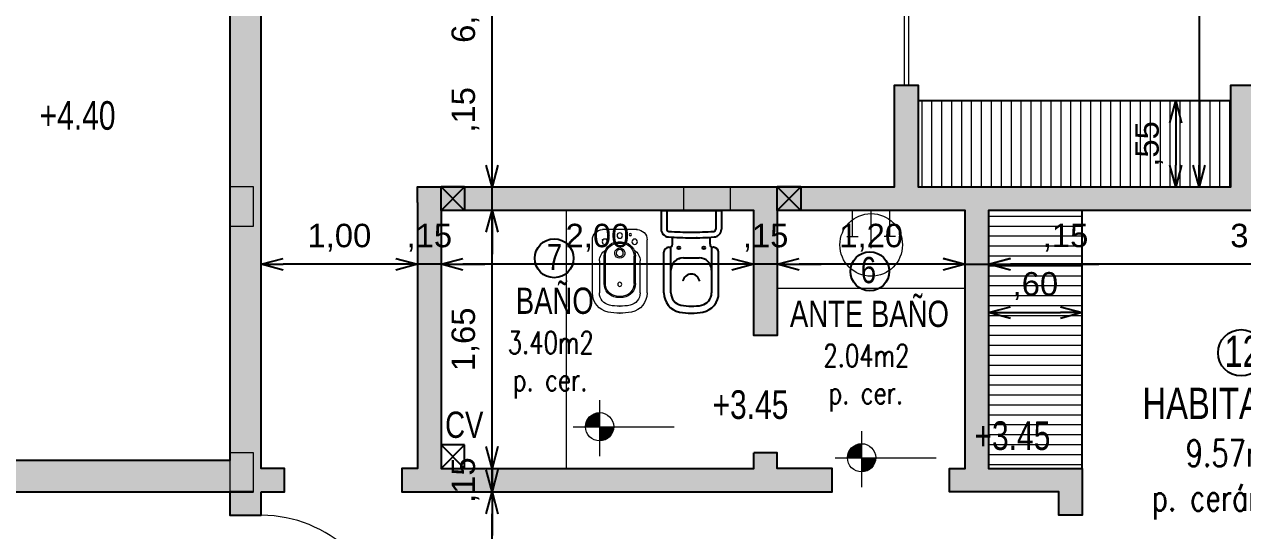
# Model space of a CAD drawing. Header units: millimetres. Extents: x 299 to 493, y -175 to -78.
# Drawn here: x 310.51 to 318.3, y -115.75 to -112.51 of the extents above; entities that cross this region are included whole.
import ezdxf

# ---------------------------------------------------------------- set-up
doc = ezdxf.new("R2010")
doc.units = ezdxf.units.MM
for name, color, linetype, lineweight in [('0-CARPCORTE', 3, 'Continuous', 20), ('0-CARPVISTA', 20, 'Continuous', 15), ('0-COTAS', 11, 'Continuous', 15), ('0-EQUIPAMIENTO', 2, 'Continuous', 20), ('PILAR_HORMIGON', 2, 'Continuous', 20)]:
    doc.layers.add(name, color=color, linetype=linetype, lineweight=lineweight)
for name, color, linetype in [('0-ESTRUCTURA', 94, 'Continuous'), ('0-HATCH ROJO', 10, 'Continuous'), ('0-MUROS', 251, 'Continuous'), ('0-TEXTO', 4, 'Continuous'), ('0-VISTA', 2, 'Continuous'), ('0-VISTA 2', 2, 'Continuous'), ('hatch verde', 94, 'Continuous')]:
    doc.layers.add(name, color=color, linetype=linetype)
doc.styles.add('Arial', font='arial.ttf', dxfattribs={"height": 0.15})
doc.styles.add('DESLOC', font='arial.ttf', dxfattribs={"width": 0.75})
doc.dimstyles.new('CotaNº1', dxfattribs={"dimtxt": 0.15, "dimasz": 0.14, "dimexe": 0, "dimexo": 0.5, "dimgap": 0.08, "dimtad": 1, "dimzin": 4, "dimtxsty": 'Arial', "dimblk": 'OPEN30', "dimcen": 0.3, "dimse1": 1, "dimse2": 1, "dimaunit": 1, "dimazin": 0, "dimtfac": 1, "dimtmove": 0, "dimatfit": 2, "dimfxl": 1, "dimarcsym": 0})

# ---------------------------------------------------------------- blocks, each defined once
blk = doc.blocks.new('BA-BIDETS VS')
at = {"layer": '0-EQUIPAMIENTO', "color": 0, "linetype": 'Continuous'}
for p, q in [((-0.11, 0), (0.11, 0)), ((-0.175, -0.2288), (-0.175, -0.065)), ((0.175, -0.405), (0.175, -0.065)), ((-0.175, -0.405), (-0.175, -0.2288)), ((-0.13, -0.405), (-0.13, -0.2)), ((-0.1, -0.3443), (-0.1, -0.1687)), ((-0.092, -0.3443), (-0.092, -0.1687)), ((0.092, -0.3443), (0.092, -0.1687)), ((0.1, -0.3443), (0.1, -0.1687)), ((0.13, -0.2), (0.13, -0.405)), ((0, -0.427), (0, -0.427))]:
    blk.add_line(p, q, dxfattribs=at)
for centre, radius in [((-0.095, -0.0775), 0.0175), ((-0.068, -0.0315), 0.0075), ((0, -0.038), 0.0175), ((0.095, -0.0775), 0.0175), ((0, -0.15), 0.0225), ((0, -0.35), 0.013)]:
    blk.add_circle(centre, radius, dxfattribs=at)
for centre, radius, start, end in [((-0.11, -0.065), 0.065, 90, 180), ((0.11, -0.065), 0.065, 0, 90), ((-0.05, -0.2), 0.08, 121.84453, 180), ((-0.01, -0.1687), 0.09, 97.66226, 180), ((-0.01, -0.1687), 0.082, 97.66226, 180), ((0, -0.15), 0.0325, 112.61986, 67.38014), ((0, -0.243), 0.165, 90, 97.66226), ((0, -0.243), 0.157, 90, 97.66226), ((0, -0.15), 0.0325, 67.38014, 112.61986), ((0, -0.243), 0.165, 82.33774, 90), ((0, -0.243), 0.157, 82.33774, 90), ((0.01, -0.1687), 0.082, 0, 82.33774), ((0.01, -0.1687), 0.09, 0, 82.33774), ((0.05, -0.2), 0.08, 0, 58.15547), ((-0.01, -0.3443), 0.09, 180, 262.33774), ((-0.01, -0.3443), 0.082, 180, 262.33774), ((0.01, -0.3443), 0.082, 277.66226, 0), ((0.01, -0.3443), 0.09, 277.66226, 0), ((-0.05, -0.405), 0.125, 180, 258.55585), ((-0.05, -0.405), 0.08, 180, 258.55585), ((0, -0.27), 0.165, 262.33774, 270), ((0, -0.27), 0.157, 262.33774, 270), ((0, -0.27), 0.157, 270, 277.66226), ((0, -0.27), 0.165, 270, 277.66226), ((0.05, -0.405), 0.08, 281.44415, 0), ((0.05, -0.405), 0.125, 281.44415, 0), ((0, -0.158), 0.377, 258.55585, 281.44415), ((0, -0.158), 0.332, 258.55585, 281.44415)]:
    blk.add_arc(centre, radius, start, end, dxfattribs=at)
for p in [(-0.11, 0), (0.11, -0.065), (0, -0.49), (0, -0.535)]:
    blk.add_point(p, dxfattribs=at)
blk = doc.blocks.new('inodoro')
at = {"layer": '0-VISTA 2', "color": 0}
for p, q in [((3124.2561, 1870.5262), (3124.4461, 1870.5262)), ((3124.4461, 1870.5262), (3124.5161, 1870.5262)), ((3124.5481, 1870.4942), (3124.5481, 1870.4912)), ((3124.7841, 1870.5437), (3124.6639, 1870.5437)), ((3124.7841, 1870.5077), (3124.6639, 1870.5077)), ((3124.7841, 1870.5437), (3124.7841, 1870.1587)), ((3124.2561, 1870.4812), (3124.5481, 1870.4812)), ((3124.5681, 1870.4712), (3124.6123, 1870.4712)), ((3124.4811, 1870.4012), (3124.4811, 1870.3012)), ((3124.5481, 1870.2212), (3124.2561, 1870.2212)), ((3124.2561, 1870.1762), (3124.4461, 1870.1762)), ((3124.4461, 1870.1762), (3124.5161, 1870.1762)), ((3124.5481, 1870.2082), (3124.5481, 1870.2112)), ((3124.5681, 1870.2312), (3124.6123, 1870.2312)), ((3124.7841, 1870.1947), (3124.6639, 1870.1947)), ((3124.7841, 1870.1587), (3124.6639, 1870.1587))]:
    blk.add_line(p, q, dxfattribs=at)
for centre in [(3124.5441, 1870.4312), (3124.5441, 1870.2712)]:
    blk.add_circle(centre, 0.0085, dxfattribs=at)
for centre, radius, start, end in [((3124.2561, 1870.4012), 0.125, 90, 168.55585), ((3124.5161, 1870.4942), 0.032, 0, 90), ((3124.5681, 1870.4912), 0.02, 180, 270), ((3126.4797, 1870.3611), 1.8706, 175.82354, 180.30337), ((3124.6639, 1870.4937), 0.05, 90, 175.82354), ((3126.4797, 1870.3611), 1.8346, 175.82354, 180.30337), ((3124.6639, 1870.4937), 0.014, 90, 175.82354), ((3124.5031, 1870.3512), 0.377, 168.55585, 191.44415), ((3124.5031, 1870.3512), 0.332, 168.55585, 191.44415), ((3124.2561, 1870.4012), 0.08, 90, 168.55585), ((3124.4011, 1870.4012), 0.08, 0, 90), ((3124.3211, 1870.3308), 0.075, 82.39422, 82.744), ((3124.3194, 1870.3485), 0.0578, 2.61926, 78.39406), ((3124.3194, 1870.3538), 0.0578, 281.60594, 357.38074), ((3126.4797, 1870.3413), 1.8706, 179.69663, 184.17646), ((3126.4797, 1870.3413), 1.8346, 179.69663, 184.17646), ((3124.2561, 1870.3012), 0.125, 191.44415, 270), ((3124.2561, 1870.3012), 0.08, 191.44415, 270), ((3124.3211, 1870.3716), 0.075, 277.256, 277.60578), ((3124.4011, 1870.3012), 0.08, 270, 0), ((3124.5161, 1870.2082), 0.032, 270, 0), ((3124.5681, 1870.2112), 0.02, 90, 180), ((3124.6639, 1870.2087), 0.05, 184.17646, 270), ((3124.6639, 1870.2087), 0.014, 184.17646, 270)]:
    blk.add_arc(centre, radius, start, end, dxfattribs=at)
for p in [(3124.6268, 1870.5272), (3124.1918, 1870.4488), (3124.4769, 1870.4267), (3124.6092, 1870.316), (3124.1886, 1870.196)]:
    blk.add_point(p, dxfattribs=at)
blk = doc.blocks.new('bacha baño')
at = {"layer": '0-EQUIPAMIENTO'}
for p, q in [((0, 0.0202), (0, -0.2207)), ((-0.1561, -0.0531), (-0.0825, -0.0531)), ((-0.1193, -0.0531), (-0.1193, -0.2165)), ((0.1561, -0.0531), (0.0825, -0.0531)), ((0.1193, -0.0531), (0.1193, -0.2165))]:
    blk.add_line(p, q, dxfattribs=at)
blk.add_circle((0, 0), 0.2, dxfattribs=at)
blk = doc.blocks.new('cota de nivel')
at = {"layer": '0-COTAS'}
for p, q in [((0, 0.1705), (0, -0.1878)), ((-0.1693, 0), (0.4766, 0))]:
    blk.add_line(p, q, dxfattribs=at)
at = {"layer": '0-COTAS', "const_width": 0.0902}
for points in [[(-0.0451, 0, -0.414214), (0, 0.0451, -0.414214)], [(0, -0.0451, 0.414214), (0.0451, 0, 0.414214)]]:
    blk.add_lwpolyline(points, format="xyb", dxfattribs=at)
at = {"layer": '0-COTAS'}
blk.add_circle((0, 0), 0.0902, dxfattribs=at)
blk = doc.blocks.new('_Open30')
at = {"color": 0, "linetype": 'ByBlock', "lineweight": -2}
for p, q in [((-1, 0.268), (0, 0)), ((0, 0), (-1, -0.268)), ((0, 0), (-1, 0))]:
    blk.add_line(p, q, dxfattribs=at)
blk = doc.blocks.new('*D162')
at = {"layer": '0-COTAS', "color": 0, "lineweight": -2, "transparency": 16777216}
blk.add_line((313.4995, -116.458), (313.4995, -115.638), dxfattribs=at)
at = {"layer": 'Defpoints', "color": 0, "transparency": 16777216}
for p in [(312.9931, -115.498), (313.4995, -115.498), (312.9931, -116.598)]:
    blk.add_point(p, dxfattribs=at)
at = {"layer": '0-COTAS', "color": 0, "lineweight": -2, "transparency": 16777216, "xscale": 0.14, "yscale": 0.14, "zscale": 0.14}
for p, rotation in [((313.4995, -115.498), 90), ((313.4995, -116.598), 270)]:
    blk.add_blockref('_Open30', p, dxfattribs=dict(at, rotation=rotation))
at = {"layer": '0-COTAS', "color": 0, "transparency": 16777216, "insert": (313.3294, -116.048), "char_height": 0.15, "attachment_point": 5, "rotation": 90, "style": 'Arial'}
blk.add_mtext('1,10', dxfattribs=at)
blk = doc.blocks.new('*D290')
at = {"layer": '0-COTAS', "color": 0, "lineweight": -2, "transparency": 16777216}
blk.add_line((320.0334, -114.0427), (316.8134, -114.0427), dxfattribs=at)
at = {"layer": 'Defpoints', "color": 0, "transparency": 16777216}
for p in [(316.6734, -113.698), (320.1734, -113.698), (316.6734, -114.0427)]:
    blk.add_point(p, dxfattribs=at)
at = {"layer": '0-COTAS', "color": 0, "lineweight": -2, "transparency": 16777216, "xscale": 0.14, "yscale": 0.14, "zscale": 0.14, "rotation": 180}
blk.add_blockref('_Open30', (316.6734, -114.0427), dxfattribs=at)
at = {"layer": '0-COTAS', "color": 0, "lineweight": -2, "transparency": 16777216, "xscale": 0.14, "yscale": 0.14, "zscale": 0.14}
blk.add_blockref('_Open30', (320.1734, -114.0427), dxfattribs=at)
at = {"layer": '0-COTAS', "color": 0, "transparency": 16777216, "insert": (318.4234, -113.8726), "char_height": 0.15, "attachment_point": 5, "style": 'Arial'}
blk.add_mtext('3,50', dxfattribs=at)
blk = doc.blocks.new('*D291')
at = {"layer": '0-COTAS', "color": 0, "lineweight": -2, "transparency": 16777216}
for p, q in [((316.3834, -114.0421), (316.2434, -114.0421)), ((316.5234, -114.0421), (316.6734, -114.0421)), ((316.8134, -114.0421), (317.3789, -114.0421))]:
    blk.add_line(p, q, dxfattribs=at)
at = {"layer": 'Defpoints', "color": 0, "transparency": 16777216}
for p in [(316.5234, -113.9901), (316.6734, -113.9901), (316.6734, -114.0421)]:
    blk.add_point(p, dxfattribs=at)
at = {"layer": '0-COTAS', "color": 0, "lineweight": -2, "transparency": 16777216, "xscale": 0.14, "yscale": 0.14, "zscale": 0.14}
blk.add_blockref('_Open30', (316.5234, -114.0421), dxfattribs=at)
at = {"layer": '0-COTAS', "color": 0, "lineweight": -2, "transparency": 16777216, "xscale": 0.14, "yscale": 0.14, "zscale": 0.14, "rotation": 180}
blk.add_blockref('_Open30', (316.6734, -114.0421), dxfattribs=at)
at = {"layer": '0-COTAS', "color": 0, "transparency": 16777216, "insert": (317.1662, -113.872), "char_height": 0.15, "attachment_point": 5, "style": 'Arial'}
blk.add_mtext(',15', dxfattribs=at)
blk = doc.blocks.new('*D292')
at = {"layer": '0-COTAS', "color": 0, "lineweight": -2, "transparency": 16777216}
blk.add_line((316.3834, -114.0427), (315.4634, -114.0427), dxfattribs=at)
at = {"layer": 'Defpoints', "color": 0, "transparency": 16777216}
for p in [(315.3234, -113.698), (316.5234, -113.698), (315.3234, -114.0427)]:
    blk.add_point(p, dxfattribs=at)
at = {"layer": '0-COTAS', "color": 0, "lineweight": -2, "transparency": 16777216, "xscale": 0.14, "yscale": 0.14, "zscale": 0.14, "rotation": 180}
blk.add_blockref('_Open30', (315.3234, -114.0427), dxfattribs=at)
at = {"layer": '0-COTAS', "color": 0, "lineweight": -2, "transparency": 16777216, "xscale": 0.14, "yscale": 0.14, "zscale": 0.14}
blk.add_blockref('_Open30', (316.5234, -114.0427), dxfattribs=at)
at = {"layer": '0-COTAS', "color": 0, "transparency": 16777216, "insert": (315.9234, -113.8726), "char_height": 0.15, "attachment_point": 5, "style": 'Arial'}
blk.add_mtext('1,20', dxfattribs=at)
blk = doc.blocks.new('*D293')
at = {"layer": '0-COTAS', "color": 0, "lineweight": -2, "transparency": 16777216}
for p, q in [((315.0334, -114.0427), (314.8934, -114.0427)), ((315.3234, -114.0427), (315.1734, -114.0427)), ((315.4634, -114.0427), (315.6034, -114.0427))]:
    blk.add_line(p, q, dxfattribs=at)
at = {"layer": 'Defpoints', "color": 0, "transparency": 16777216}
for p in [(315.1734, -113.698), (315.3234, -113.698), (315.1734, -114.0427)]:
    blk.add_point(p, dxfattribs=at)
at = {"layer": '0-COTAS', "color": 0, "lineweight": -2, "transparency": 16777216, "xscale": 0.14, "yscale": 0.14, "zscale": 0.14}
blk.add_blockref('_Open30', (315.1734, -114.0427), dxfattribs=at)
at = {"layer": '0-COTAS', "color": 0, "lineweight": -2, "transparency": 16777216, "xscale": 0.14, "yscale": 0.14, "zscale": 0.14, "rotation": 180}
blk.add_blockref('_Open30', (315.3234, -114.0427), dxfattribs=at)
at = {"layer": '0-COTAS', "color": 0, "transparency": 16777216, "insert": (315.2484, -113.8726), "char_height": 0.15, "attachment_point": 5, "style": 'Arial'}
blk.add_mtext(',15', dxfattribs=at)
blk = doc.blocks.new('*D294')
at = {"layer": '0-COTAS', "color": 0, "lineweight": -2, "transparency": 16777216}
blk.add_line((315.0334, -114.0427), (313.3134, -114.0427), dxfattribs=at)
at = {"layer": 'Defpoints', "color": 0, "transparency": 16777216}
for p in [(313.1734, -113.698), (315.1734, -113.698), (313.1734, -114.0427)]:
    blk.add_point(p, dxfattribs=at)
at = {"layer": '0-COTAS', "color": 0, "lineweight": -2, "transparency": 16777216, "xscale": 0.14, "yscale": 0.14, "zscale": 0.14, "rotation": 180}
blk.add_blockref('_Open30', (313.1734, -114.0427), dxfattribs=at)
at = {"layer": '0-COTAS', "color": 0, "lineweight": -2, "transparency": 16777216, "xscale": 0.14, "yscale": 0.14, "zscale": 0.14}
blk.add_blockref('_Open30', (315.1734, -114.0427), dxfattribs=at)
at = {"layer": '0-COTAS', "color": 0, "transparency": 16777216, "insert": (314.1734, -113.8726), "char_height": 0.15, "attachment_point": 5, "style": 'Arial'}
blk.add_mtext('2,00', dxfattribs=at)
blk = doc.blocks.new('*D295')
at = {"layer": '0-COTAS', "color": 0, "lineweight": -2, "transparency": 16777216}
for p, q in [((312.8834, -114.0427), (312.7434, -114.0427)), ((313.1734, -114.0427), (313.0234, -114.0427)), ((313.3134, -114.0427), (313.4534, -114.0427))]:
    blk.add_line(p, q, dxfattribs=at)
at = {"layer": 'Defpoints', "color": 0, "transparency": 16777216}
for p in [(313.0234, -113.648), (313.1734, -113.698), (313.0234, -114.0427)]:
    blk.add_point(p, dxfattribs=at)
at = {"layer": '0-COTAS', "color": 0, "lineweight": -2, "transparency": 16777216, "xscale": 0.14, "yscale": 0.14, "zscale": 0.14}
blk.add_blockref('_Open30', (313.0234, -114.0427), dxfattribs=at)
at = {"layer": '0-COTAS', "color": 0, "lineweight": -2, "transparency": 16777216, "xscale": 0.14, "yscale": 0.14, "zscale": 0.14, "rotation": 180}
blk.add_blockref('_Open30', (313.1734, -114.0427), dxfattribs=at)
at = {"layer": '0-COTAS', "color": 0, "transparency": 16777216, "insert": (313.0984, -113.8726), "char_height": 0.15, "attachment_point": 5, "style": 'Arial'}
blk.add_mtext(',15', dxfattribs=at)
blk = doc.blocks.new('*D296')
at = {"layer": '0-COTAS', "color": 0, "lineweight": -2, "transparency": 16777216}
blk.add_line((312.8834, -114.0427), (312.1634, -114.0427), dxfattribs=at)
at = {"layer": 'Defpoints', "color": 0, "transparency": 16777216}
for p in [(312.0234, -113.648), (313.0234, -113.648), (312.0234, -114.0427)]:
    blk.add_point(p, dxfattribs=at)
at = {"layer": '0-COTAS', "color": 0, "lineweight": -2, "transparency": 16777216, "xscale": 0.14, "yscale": 0.14, "zscale": 0.14, "rotation": 180}
blk.add_blockref('_Open30', (312.0234, -114.0427), dxfattribs=at)
at = {"layer": '0-COTAS', "color": 0, "lineweight": -2, "transparency": 16777216, "xscale": 0.14, "yscale": 0.14, "zscale": 0.14}
blk.add_blockref('_Open30', (313.0234, -114.0427), dxfattribs=at)
at = {"layer": '0-COTAS', "color": 0, "transparency": 16777216, "insert": (312.5234, -113.8726), "char_height": 0.15, "attachment_point": 5, "style": 'Arial'}
blk.add_mtext('1,00', dxfattribs=at)
blk = doc.blocks.new('*D297')
at = {"layer": '0-COTAS', "color": 0, "lineweight": -2, "transparency": 16777216}
for p, q in [((313.4995, -115.208), (313.4995, -115.068)), ((313.4995, -115.348), (313.4995, -115.498)), ((313.4995, -115.638), (313.4995, -115.778))]:
    blk.add_line(p, q, dxfattribs=at)
at = {"layer": 'Defpoints', "color": 0, "transparency": 16777216}
for p in [(313.1734, -115.348), (313.1734, -115.498), (313.4995, -115.498)]:
    blk.add_point(p, dxfattribs=at)
at = {"layer": '0-COTAS', "color": 0, "lineweight": -2, "transparency": 16777216, "xscale": 0.14, "yscale": 0.14, "zscale": 0.14}
for p, rotation in [((313.4995, -115.348), 270), ((313.4995, -115.498), 90)]:
    blk.add_blockref('_Open30', p, dxfattribs=dict(at, rotation=rotation))
at = {"layer": '0-COTAS', "color": 0, "transparency": 16777216, "insert": (313.3294, -115.423), "char_height": 0.15, "attachment_point": 5, "rotation": 90, "style": 'Arial'}
blk.add_mtext(',15', dxfattribs=at)
blk = doc.blocks.new('*D298')
at = {"layer": '0-COTAS', "color": 0, "lineweight": -2, "transparency": 16777216}
blk.add_line((313.4995, -115.208), (313.4995, -113.838), dxfattribs=at)
at = {"layer": 'Defpoints', "color": 0, "transparency": 16777216}
for p in [(313.1734, -113.698), (313.4995, -113.698), (313.1734, -115.348)]:
    blk.add_point(p, dxfattribs=at)
at = {"layer": '0-COTAS', "color": 0, "lineweight": -2, "transparency": 16777216, "xscale": 0.14, "yscale": 0.14, "zscale": 0.14}
for p, rotation in [((313.4995, -113.698), 90), ((313.4995, -115.348), 270)]:
    blk.add_blockref('_Open30', p, dxfattribs=dict(at, rotation=rotation))
at = {"layer": '0-COTAS', "color": 0, "transparency": 16777216, "insert": (313.3294, -114.523), "char_height": 0.15, "attachment_point": 5, "rotation": 90, "style": 'Arial'}
blk.add_mtext('1,65', dxfattribs=at)
blk = doc.blocks.new('*D299')
at = {"layer": '0-COTAS', "color": 0, "lineweight": -2, "transparency": 16777216}
for p, q in [((313.4995, -113.408), (313.4995, -112.8425)), ((313.4995, -113.698), (313.4995, -113.548)), ((313.4995, -113.838), (313.4995, -113.978))]:
    blk.add_line(p, q, dxfattribs=at)
at = {"layer": 'Defpoints', "color": 0, "transparency": 16777216}
for p in [(313.1734, -113.548), (313.4995, -113.548), (313.1734, -113.698)]:
    blk.add_point(p, dxfattribs=at)
at = {"layer": '0-COTAS', "color": 0, "lineweight": -2, "transparency": 16777216, "xscale": 0.14, "yscale": 0.14, "zscale": 0.14}
for p, rotation in [((313.4995, -113.548), 270), ((313.4995, -113.698), 90)]:
    blk.add_blockref('_Open30', p, dxfattribs=dict(at, rotation=rotation))
at = {"layer": '0-COTAS', "color": 0, "transparency": 16777216, "insert": (313.3294, -113.0552), "char_height": 0.15, "attachment_point": 5, "rotation": 90, "style": 'Arial'}
blk.add_mtext(',15', dxfattribs=at)
blk = doc.blocks.new('*D300')
at = {"layer": '0-COTAS', "color": 0, "lineweight": -2, "transparency": 16777216}
blk.add_line((313.4995, -113.408), (313.4995, -109.688), dxfattribs=at)
at = {"layer": 'Defpoints', "color": 0, "transparency": 16777216}
for p in [(313.0234, -109.548), (313.4995, -109.548), (313.0234, -113.548)]:
    blk.add_point(p, dxfattribs=at)
at = {"layer": '0-COTAS', "color": 0, "lineweight": -2, "transparency": 16777216, "xscale": 0.14, "yscale": 0.14, "zscale": 0.14}
for p, rotation in [((313.4995, -109.548), 90), ((313.4995, -113.548), 270)]:
    blk.add_blockref('_Open30', p, dxfattribs=dict(at, rotation=rotation))
at = {"layer": '0-COTAS', "color": 0, "transparency": 16777216, "insert": (313.3294, -111.7791), "char_height": 0.15, "attachment_point": 5, "rotation": 90, "style": 'Arial'}
blk.add_mtext('4,00', dxfattribs=at)
blk = doc.blocks.new('*D301')
at = {"layer": '0-COTAS', "color": 0, "lineweight": -2, "transparency": 16777216}
blk.add_line((313.4995, -115.358), (313.4995, -109.488), dxfattribs=at)
at = {"layer": 'Defpoints', "color": 0, "transparency": 16777216}
for p in [(312.8234, -109.348), (313.4995, -109.348), (311.9734, -115.498)]:
    blk.add_point(p, dxfattribs=at)
at = {"layer": '0-COTAS', "color": 0, "lineweight": -2, "transparency": 16777216, "xscale": 0.14, "yscale": 0.14, "zscale": 0.14}
for p, rotation in [((313.4995, -109.348), 90), ((313.4995, -115.498), 270)]:
    blk.add_blockref('_Open30', p, dxfattribs=dict(at, rotation=rotation))
at = {"layer": '0-COTAS', "color": 0, "transparency": 16777216, "insert": (313.3294, -112.423), "char_height": 0.15, "attachment_point": 5, "rotation": 90, "style": 'Arial'}
blk.add_mtext('6,15', dxfattribs=at)
blk = doc.blocks.new('*D186')
at = {"layer": '0-COTAS', "color": 0, "lineweight": -2, "transparency": 16777216}
blk.add_line((306.2701, -109.688), (306.2701, -115.158), dxfattribs=at)
at = {"layer": 'Defpoints', "color": 0, "transparency": 16777216}
for p in [(318.4234, -109.548), (306.2701, -115.298), (307.6234, -115.298)]:
    blk.add_point(p, dxfattribs=at)
at = {"layer": '0-COTAS', "color": 0, "lineweight": -2, "transparency": 16777216, "xscale": 0.14, "yscale": 0.14, "zscale": 0.14}
for p, rotation in [((306.2701, -109.548), 90), ((306.2701, -115.298), 270)]:
    blk.add_blockref('_Open30', p, dxfattribs=dict(at, rotation=rotation))
at = {"layer": '0-COTAS', "color": 0, "transparency": 16777216, "insert": (306.1002, -112.423), "char_height": 0.15, "attachment_point": 5, "rotation": 90, "style": 'Arial'}
blk.add_mtext('5,75', dxfattribs=at)
blk = doc.blocks.new('*D317')
at = {"layer": '0-COTAS', "color": 0, "lineweight": -2, "transparency": 16777216}
blk.add_line((318.0202, -109.688), (318.0202, -113.408), dxfattribs=at)
at = {"layer": 'Defpoints', "color": 0, "transparency": 16777216}
for p in [(317.6734, -109.548), (317.6734, -113.548), (318.0202, -113.548)]:
    blk.add_point(p, dxfattribs=at)
at = {"layer": '0-COTAS', "color": 0, "lineweight": -2, "transparency": 16777216, "xscale": 0.14, "yscale": 0.14, "zscale": 0.14}
for p, rotation in [((318.0202, -109.548), 90), ((318.0202, -113.548), 270)]:
    blk.add_blockref('_Open30', p, dxfattribs=dict(at, rotation=rotation))
at = {"layer": '0-COTAS', "color": 0, "transparency": 16777216, "insert": (317.8501, -111.548), "char_height": 0.15, "attachment_point": 5, "rotation": 90, "style": 'Arial'}
blk.add_mtext('4,00', dxfattribs=at)
blk = doc.blocks.new('*D320')
at = {"layer": '0-COTAS', "color": 0, "lineweight": -2, "transparency": 16777216}
blk.add_line((317.8708, -113.138), (317.8708, -113.408), dxfattribs=at)
at = {"layer": 'Defpoints', "color": 0, "transparency": 16777216}
for p in [(316.2234, -112.998), (316.2234, -113.548), (317.8708, -113.548)]:
    blk.add_point(p, dxfattribs=at)
at = {"layer": '0-COTAS', "color": 0, "lineweight": -2, "transparency": 16777216, "xscale": 0.14, "yscale": 0.14, "zscale": 0.14}
for p, rotation in [((317.8708, -112.998), 90), ((317.8708, -113.548), 270)]:
    blk.add_blockref('_Open30', p, dxfattribs=dict(at, rotation=rotation))
at = {"layer": '0-COTAS', "color": 0, "transparency": 16777216, "insert": (317.7009, -113.273), "char_height": 0.15, "attachment_point": 5, "rotation": 90, "style": 'Arial'}
blk.add_mtext(',55', dxfattribs=at)
blk = doc.blocks.new('*D321')
at = {"layer": '0-COTAS', "color": 0, "lineweight": -2, "transparency": 16777216}
blk.add_line((316.8134, -114.3517), (317.1334, -114.3517), dxfattribs=at)
at = {"layer": 'Defpoints', "color": 0, "transparency": 16777216}
for p in [(317.2734, -114.3517), (316.6734, -115.348), (317.2734, -115.348)]:
    blk.add_point(p, dxfattribs=at)
at = {"layer": '0-COTAS', "color": 0, "lineweight": -2, "transparency": 16777216, "xscale": 0.14, "yscale": 0.14, "zscale": 0.14, "rotation": 180}
blk.add_blockref('_Open30', (316.6734, -114.3517), dxfattribs=at)
at = {"layer": '0-COTAS', "color": 0, "lineweight": -2, "transparency": 16777216, "xscale": 0.14, "yscale": 0.14, "zscale": 0.14}
blk.add_blockref('_Open30', (317.2734, -114.3517), dxfattribs=at)
at = {"layer": '0-COTAS', "color": 0, "transparency": 16777216, "insert": (316.9734, -114.1815), "char_height": 0.15, "attachment_point": 5, "style": 'Arial'}
blk.add_mtext(',60', dxfattribs=at)
blk = doc.blocks.new('*D419')
at = {"layer": '0-COTAS', "color": 0, "lineweight": -2, "transparency": 16777216}
blk.add_line((306.7577, -116.458), (306.7577, -115.438), dxfattribs=at)
at = {"layer": 'Defpoints', "color": 0, "transparency": 16777216}
for p in [(306.7577, -115.298), (311.1034, -115.298), (311.1034, -116.598)]:
    blk.add_point(p, dxfattribs=at)
at = {"layer": '0-COTAS', "color": 0, "lineweight": -2, "transparency": 16777216, "xscale": 0.14, "yscale": 0.14, "zscale": 0.14}
for p, rotation in [((306.7577, -115.298), 90), ((306.7577, -116.598), 270)]:
    blk.add_blockref('_Open30', p, dxfattribs=dict(at, rotation=rotation))
at = {"layer": '0-COTAS', "color": 0, "transparency": 16777216, "insert": (306.5875, -115.948), "char_height": 0.15, "attachment_point": 5, "rotation": 90, "style": 'Arial'}
blk.add_mtext('1,30', dxfattribs=at)

msp = doc.modelspace()

# ---------------------------------------------------------------- hatches: boundary and pattern name
at = {"layer": '0-EQUIPAMIENTO'}
h = msp.add_hatch(dxfattribs=at)
h.set_pattern_fill('ANSI31', color=2, scale=0.02, angle=45)
h.set_pattern_definition([(90, (-499.66313, 97.258583), (-0.0635, 0), [])])
h.paths.add_polyline_path([(319.6734, -117.348), (319.6734, -116.748), (317.2734, -116.748), (317.2734, -117.348)])
h.paths.add_polyline_path([(316.2234, -112.998), (316.2234, -113.548), (318.2234, -113.548), (318.2234, -112.998)])
h = msp.add_hatch(dxfattribs=at)
h.set_pattern_fill('ANSI31', color=2, scale=0.02, angle=315)
h.set_pattern_definition([(0, (-499.66313, 99.053794), (1e-17, 0.0635), [])])
h.paths.add_polyline_path([(317.2734, -113.698), (316.6734, -113.698), (316.6734, -115.348), (317.2734, -115.348)])
at = {"layer": '0-ESTRUCTURA', "ltscale": 0.025}
h = msp.add_hatch(color=256, dxfattribs=at)
h.dxf.hatch_style = 1
h.paths.add_polyline_path([(311.8234, -109.348), (311.8234, -109.548), (312.1234, -109.548), (312.1234, -109.348)])
h.paths.add_polyline_path([(318.6234, -109.348), (318.4234, -109.348), (318.4234, -109.738), (318.6234, -109.738)])
h.paths.add_polyline_path([(320.2734, -109.748), (320.4734, -109.748), (320.4734, -109.548), (320.2734, -109.548)])
h.paths.add_polyline_path([(320.2234, -113.548), (320.2234, -113.698), (320.4734, -113.698), (320.4734, -113.548)])
h.paths.add_polyline_path([(314.7234, -113.548), (314.7234, -113.698), (315.0234, -113.698), (315.0234, -113.548)])
h.paths.add_polyline_path([(311.8234, -113.798), (311.9734, -113.798), (311.9734, -113.548), (311.8234, -113.548)])
h.paths.add_polyline_path([(307.6234, -115.498), (307.8234, -115.498), (307.8234, -115.298), (307.6234, -115.298)])
h.paths.add_polyline_path([(311.9734, -115.248), (311.8234, -115.248), (311.8234, -115.498), (311.9734, -115.498)])
h.paths.add_polyline_path([(310.9034, -117.598), (310.9034, -117.798), (311.1034, -117.798), (311.1034, -117.598)])
h.paths.add_polyline_path([(316.1734, -117.598), (315.9734, -117.598), (315.9734, -117.798), (316.1734, -117.798)])
h.paths.add_polyline_path([(316.1734, -119.648), (315.9734, -119.648), (315.9734, -119.848), (316.1734, -119.848)])
h.paths.add_polyline_path([(319.6734, -119.848), (319.8734, -119.848), (319.8734, -119.648), (319.6734, -119.648)])
h.paths.add_polyline_path([(319.6734, -116.698), (320.4734, -116.698), (320.4734, -116.498), (319.6734, -116.498)])
at = {"layer": '0-HATCH ROJO'}
h = msp.add_hatch(color=256, dxfattribs=at)
h.dxf.hatch_style = 1
h.paths.add_polyline_path([(311.8234, -115.298), (307.6234, -115.298), (307.6234, -116.398), (307.6234, -116.498), (307.6234, -116.598), (307.7234, -116.598), (307.8234, -116.598), (307.8234, -115.498), (308.8234, -115.498), (309.0834, -115.498), (309.3434, -115.498), (309.6034, -115.498), (309.8634, -115.498), (310.1234, -115.498), (310.3834, -115.498), (310.6434, -115.498), (310.9034, -115.498), (311.1634, -115.498), (311.8234, -115.498), (311.8234, -115.648), (312.0234, -115.648), (312.0234, -115.498), (312.1734, -115.498), (312.1734, -115.348), (312.0234, -115.348), (312.0234, -109.548), (312.8234, -109.548), (312.8234, -109.448), (312.8234, -109.348), (311.8234, -109.348)])
h.paths.add_polyline_path([(318.2234, -112.148), (318.3734, -112.148), (318.3734, -111.948), (318.4734, -111.948), (318.4734, -111.848), (318.3734, -111.848), (318.3734, -109.848), (318.4234, -109.848), (318.7234, -109.848), (318.7234, -109.648), (318.7234, -109.548), (318.4234, -109.548), (318.4234, -109.348), (317.4734, -109.348), (317.4734, -109.448), (317.4734, -109.548), (318.2234, -109.548)])
h.paths.add_polyline_path([(320.1734, -109.848), (320.1734, -111.848), (319.2234, -111.848), (319.2234, -111.948), (320.1734, -111.948), (320.1734, -112.898), (320.2734, -112.898), (320.4734, -112.898), (320.4734, -109.748), (320.4734, -109.548), (320.0634, -109.548), (319.2234, -109.548), (319.2234, -109.648), (319.2234, -109.848)])
h.paths.add_polyline_path([(320.4734, -113.748), (320.4734, -113.548), (320.4734, -113.398), (320.2734, -113.398), (320.1734, -113.398), (320.1734, -113.548), (318.3734, -113.548), (318.3734, -112.898), (318.2234, -112.898), (318.2234, -113.548), (316.2234, -113.548), (316.2234, -112.898), (316.0734, -112.898), (316.0734, -113.548), (313.0234, -113.548), (313.0234, -113.648), (313.0234, -115.348), (312.9234, -115.348), (312.9234, -115.498), (315.6734, -115.498), (315.6734, -115.348), (315.3234, -115.348), (315.3234, -115.248), (315.1734, -115.248), (315.1734, -115.348), (313.1734, -115.348), (313.1734, -113.698), (315.1734, -113.698), (315.1734, -114.498), (315.3234, -114.498), (315.3234, -113.698), (316.5234, -113.698), (316.5234, -115.348), (316.4234, -115.348), (316.4234, -115.498), (317.1234, -115.498), (317.1234, -115.648), (317.2734, -115.648), (317.2734, -115.348), (316.6734, -115.348), (316.6734, -113.698), (320.1734, -113.698), (320.1734, -114.523), (320.2734, -114.523), (320.4734, -114.523)])
h.paths.add_polyline_path([(319.9734, -116.898), (320.4734, -116.898), (320.4734, -115.723), (320.2734, -115.723), (320.1734, -115.723), (320.1734, -116.598), (317.2734, -116.598), (317.2734, -116.398), (317.1234, -116.398), (317.1234, -116.598), (317.0234, -116.598), (317.0234, -116.748), (317.1234, -116.748), (317.1234, -117.348), (317.2734, -117.348), (317.2734, -116.748), (319.6734, -116.748), (319.6734, -119.648), (318.6734, -119.648), (318.6734, -119.948), (319.9734, -119.948)])
h.paths.add_polyline_path([(316.1734, -116.748), (316.2734, -116.748), (316.2734, -116.598), (314.6234, -116.598), (314.6234, -116.698), (314.6234, -116.798), (315.8734, -116.798), (315.8734, -119.948), (317.1734, -119.948), (317.1734, -119.748), (317.1734, -119.648), (316.1734, -119.648), (316.1734, -119.498)])
h.paths.add_polyline_path([(312.4534, -116.798), (312.4534, -116.698), (312.4534, -116.598), (312.0234, -116.598), (312.0234, -116.448), (311.8234, -116.448), (311.8234, -116.598), (311.1034, -116.598), (310.9034, -116.598), (310.9034, -117.598), (310.6634, -117.598), (310.6434, -117.598), (310.3834, -117.598), (310.2959, -117.598), (310.2959, -117.698), (310.2959, -117.798), (311.1034, -117.798), (311.1034, -116.798)])
h.paths.add_polyline_path([(316.1734, -111.398), (316.1734, -112.148), (316.2234, -112.148), (316.2234, -109.548), (316.9734, -109.548), (316.9734, -109.448), (316.9734, -109.348), (314.8234, -109.348), (314.8234, -109.448), (314.8234, -109.548), (316.0734, -109.548), (316.0734, -112.148), (316.1234, -112.148), (316.1234, -111.398)])

# ---------------------------------------------------------------- linework, layer by layer
at = {"layer": '0-CARPCORTE', "elevation": 0.0414}
msp.add_lwpolyline([(316.1334, -112.898), (316.1634, -112.898), (316.1634, -112.098), (316.1334, -112.098)], close=True, dxfattribs=at)
at = {"layer": '0-CARPVISTA'}
msp.add_arc((312.0251, -116.4569, 0.0414), 0.8089, 2.99586, 89.9479, dxfattribs=at)
at = {"layer": '0-EQUIPAMIENTO', "linetype": 'Continuous'}
for p, q in [((313.9734, -113.698, 0.0414), (313.9734, -115.348, 0.0414)), ((316.5234, -114.198, 0.0414), (315.3234, -114.198, 0.0414))]:
    msp.add_line(p, q, dxfattribs=at)
at = {"layer": '0-MUROS', "elevation": 0.0414}
for points in [[(312.8234, -109.348), (311.8234, -109.348), (311.8234, -115.298), (307.4234, -115.298), (307.4234, -110.798), (311.8234, -110.798)], [(312.0234, -115.498), (312.1734, -115.498), (312.1734, -115.348), (312.0234, -115.348), (312.0234, -109.548), (312.8234, -109.548), (312.8234, -109.448), (312.8234, -109.348)], [(313.0234, -113.648), (313.0234, -113.548), (316.0734, -113.548), (316.0734, -112.898), (316.2234, -112.898), (316.2234, -113.548), (318.2234, -113.548), (318.2234, -112.898), (318.3734, -112.898), (318.3734, -113.548), (320.1734, -113.548), (320.1734, -113.398), (320.2734, -113.398), (320.4734, -113.398), (320.4734, -113.548), (320.4734, -113.748), (320.4734, -114.523), (320.2734, -114.523)], [(313.0234, -113.648), (313.0234, -113.648), (313.0234, -115.348), (312.9234, -115.348), (312.9234, -115.498), (315.6734, -115.498), (315.6734, -115.348), (315.3234, -115.348), (315.3234, -115.248), (315.1734, -115.248)], [(320.2734, -114.523), (320.1734, -114.523), (320.1734, -113.698), (316.6734, -113.698), (316.6734, -115.348), (317.2734, -115.348), (317.2734, -115.648), (317.1234, -115.648), (317.1234, -115.498), (316.4234, -115.498), (316.4234, -115.348), (316.5234, -115.348), (316.5234, -113.698), (315.3234, -113.698), (315.3234, -114.498), (315.1734, -114.498), (315.1734, -113.698), (313.1734, -113.698), (313.1734, -115.348), (315.1734, -115.348), (315.1734, -115.248)], [(307.8234, -115.498), (308.8234, -115.498), (309.0834, -115.498), (309.3434, -115.498), (309.6034, -115.498), (309.8634, -115.498), (310.1234, -115.498), (310.3834, -115.498), (310.6434, -115.498), (310.9034, -115.498), (311.1634, -115.498), (311.9734, -115.498)], [(311.9734, -115.498), (311.8234, -115.498), (311.8234, -115.648), (312.0234, -115.648), (312.0234, -115.498)]]:
    msp.add_lwpolyline(points, dxfattribs=at)
at = {"layer": '0-TEXTO'}
for centre, radius in [((313.8966, -114.0042, 0.0414), 0.1243), ((315.9149, -114.0878, 0.0414), 0.1243), ((318.2893, -114.6087, 0.0414), 0.1481)]:
    msp.add_circle(centre, radius, dxfattribs=at)
at = {"layer": '0-VISTA'}
for p, q in [((313.3234, -115.198, 0.0414), (313.1734, -115.198, 0.0414)), ((313.1734, -115.198, 0.0414), (313.3234, -115.348, 0.0414)), ((313.1734, -115.348, 0.0414), (313.3234, -115.198, 0.0414)), ((313.3234, -115.348, 0.0414), (313.3234, -115.198, 0.0414))]:
    msp.add_line(p, q, dxfattribs=at)
at = {"layer": '0-VISTA 2', "color": 2}
for p, q in [((318.2234, -112.998, 0.0414), (316.2234, -112.998, 0.0414)), ((317.2734, -115.348, 0.0414), (317.2734, -113.698, 0.0414))]:
    msp.add_line(p, q, dxfattribs=at)
at = {"layer": 'hatch verde'}
for p, q in [((313.1734, -113.698, 0.0414), (313.1734, -113.548, 0.0414)), ((315.3234, -113.698, 0.0414), (315.3234, -113.548, 0.0414))]:
    msp.add_line(p, q, dxfattribs=at)
at = {"layer": 'hatch verde', "elevation": 0.0414}
for points in [[(313.3234, -113.548), (313.1734, -113.548), (313.3234, -113.698), (313.1734, -113.698), (313.3234, -113.548), (313.3234, -113.698)], [(315.4734, -113.548), (315.3234, -113.548), (315.4734, -113.698), (315.3234, -113.698), (315.4734, -113.548), (315.4734, -113.698)]]:
    msp.add_lwpolyline(points, dxfattribs=at)
at = {"layer": 'PILAR_HORMIGON'}
for points in [[(311.8234, -113.798), (311.9734, -113.798), (311.9734, -113.548), (311.8234, -113.548), (311.8234, -113.798)], [(314.7234, -113.698), (315.0234, -113.698), (315.0234, -113.548), (314.7234, -113.548), (314.7234, -113.698)], [(311.8234, -115.498), (311.9734, -115.498), (311.9734, -115.248), (311.8234, -115.248), (311.8234, -115.498)]]:
    msp.add_lwpolyline(points, close=True, dxfattribs=at)

# ---------------------------------------------------------------- block references
at = {"layer": '0-CARPCORTE', "rotation": 180}
msp.add_blockref('bacha baño', (315.9234, -113.9187, 0.0414), dxfattribs=at)
at = {"layer": '0-COTAS'}
for p in [(314.1873, -115.0814, 0.0414), (315.8621, -115.28, 0.0414)]:
    msp.add_blockref('cota de nivel', p, dxfattribs=at)
at = {"layer": '0-EQUIPAMIENTO', "linetype": 'Continuous', "rotation": 89.98346258680574}
msp.add_blockref('inodoro', (2184.2226, -3239.0218, 0.0414), dxfattribs=at)
at = {"layer": '0-EQUIPAMIENTO', "color": 2, "xscale": -1}
msp.add_blockref('BA-BIDETS VS', (314.3161, -113.821, 0.0414), dxfattribs=at)

# ---------------------------------------------------------------- texts
at = {"layer": '0-COTAS', "char_height": 0.1832, "width": 1.651231, "attachment_point": 5, "line_spacing_factor": 0.7, "style": 'DESLOC'}
for s, insert in [('+4.40', (310.8495, -113.0923, 0.0414)), ('+3.45', (315.1517, -114.9411, 0.0414)), ('+3.45', (316.8265, -115.1397, 0.0414))]:
    msp.add_mtext(s, dxfattribs=dict(at, insert=insert))
at = {"layer": '0-TEXTO', "attachment_point": 1, "style": 'DESLOC'}
for s, width, gutter_width, heights, insert, char_height in [('\\pi1.14445;7\\P\\pi0.9463;BAÑO\\P\\pi0.89464;{\\Fromans|c0;\\H0.85x;3.40m2\\P\\pi0.92778;p. cer.}', 2.113436, 1.2595, [1.1444], (312.7048, -113.9119, 0.0414), 0.167927), ('\\pi0.88962;     6\\P\\pi0.68079;ANTE BAÑO\\P\\pi0.89464;{\\Fromans|c0;\\H0.85x;2.04m2\\P\\pi0.92778;p. cer.}', 2.113436, 1.2595, [1.1444], (314.7231, -113.9955, 0.0414), 0.167927), ('\\pi1.31198;12\\P\\pi0.7882;HABITACION\\P\\pi1.06551;{\\Fromans|c0;\\H0.85x;9.57m2\\P\\pi0.84694;p. cerámico}', 2.51709, 1.5, [1.363], (316.8697, -114.4988, 0.0414), 0.2), ('\\pi1.06808;CV', 2.113436, 1.2595, [1.1444], (312.1316, -114.9847, 0.0414), 0.167927)]:
    msp.add_mtext_dynamic_manual_height_columns(s, width=width, gutter_width=gutter_width, heights=heights, dxfattribs=dict(at, insert=insert, char_height=char_height))

# ---------------------------------------------------------------- dimensions: what is measured, and where the dimension line sits
at = {"layer": '0-COTAS'}
for base, p1, p2, picture, middle in [((313.4995, -109.348, 0.0414), (311.9734, -115.498, 0.0414), (312.8234, -109.348, 0.0414), '*D301', (313.3294, -112.423, 0.0414)), ((306.2701, -115.298, 0.0414), (318.4234, -109.548, 0.0414), (307.6234, -115.298, 0.0414), '*D186', (306.1002, -112.423, 0.0414)), ((318.0202, -113.548, 0.0414), (317.6734, -109.548, 0.0414), (317.6734, -113.548, 0.0414), '*D317', (317.8501, -111.548, 0.0414)), ((313.4995, -113.548, 0.0414), (313.1734, -113.698, 0.0414), (313.1734, -113.548, 0.0414), '*D299', (313.3294, -113.0552, 0.0414)), ((317.8708, -113.548, 0.0414), (316.2234, -112.998, 0.0414), (316.2234, -113.548, 0.0414), '*D320', (317.7009, -113.273, 0.0414)), ((313.4995, -113.698, 0.0414), (313.1734, -115.348, 0.0414), (313.1734, -113.698, 0.0414), '*D298', (313.3294, -114.523, 0.0414)), ((306.7577, -115.298, 0.0414), (311.1034, -116.598, 0.0414), (311.1034, -115.298, 0.0414), '*D419', (306.5875, -115.948, 0.0414)), ((313.4995, -115.498, 0.0414), (312.9931, -116.598, 0.0414), (312.9931, -115.498, 0.0414), '*D162', (313.3294, -116.048, 0.0414))]:
    dim = msp.add_linear_dim(base=base, p1=p1, p2=p2, angle=90, dimstyle='CotaNº1', dxfattribs=at)
    dim.commit()
    dim.dimension.update_dxf_attribs({"geometry": picture, "text_midpoint": middle})
for base, p1, p2, picture, middle in [((313.4995, -109.548, 0.0414), (313.0234, -113.548, 0.0414), (313.0234, -109.548, 0.0414), '*D300', (313.4995, -111.7791, 0.0414)), ((313.4995, -115.498, 0.0414), (313.1734, -115.348, 0.0414), (313.1734, -115.498, 0.0414), '*D297', (313.4995, -115.423, 0.0414))]:
    dim = msp.add_linear_dim(base=base, p1=p1, p2=p2, angle=90, dimstyle='CotaNº1', dxfattribs=at)
    dim.commit()
    dim.dimension.update_dxf_attribs({"geometry": picture, "text_midpoint": middle, "dimtype": 160})
for base, p1, p2, picture, middle in [((312.0234, -114.0427, 0.0414), (313.0234, -113.648, 0.0414), (312.0234, -113.648, 0.0414), '*D296', (312.5234, -113.8726, 0.0414)), ((313.1734, -114.0427, 0.0414), (315.1734, -113.698, 0.0414), (313.1734, -113.698, 0.0414), '*D294', (314.1734, -113.8726, 0.0414)), ((315.3234, -114.0427, 0.0414), (316.5234, -113.698, 0.0414), (315.3234, -113.698, 0.0414), '*D292', (315.9234, -113.8726, 0.0414)), ((316.6734, -114.0427, 0.0414), (320.1734, -113.698, 0.0414), (316.6734, -113.698, 0.0414), '*D290', (318.4234, -113.8726, 0.0414)), ((316.6734, -114.0421, 0.0414), (316.5234, -113.9901, 0.0414), (316.6734, -113.9901, 0.0414), '*D291', (317.1662, -113.872, 0.0414)), ((317.2734, -114.3517, 0.0414), (316.6734, -115.348, 0.0414), (317.2734, -115.348, 0.0414), '*D321', (316.9734, -114.1815, 0.0414))]:
    dim = msp.add_linear_dim(base=base, p1=p1, p2=p2, dimstyle='CotaNº1', dxfattribs=at)
    dim.commit()
    dim.dimension.update_dxf_attribs({"geometry": picture, "text_midpoint": middle})
for base, p1, p2, picture, middle in [((313.0234, -114.0427, 0.0414), (313.1734, -113.698, 0.0414), (313.0234, -113.648, 0.0414), '*D295', (313.0984, -114.0427, 0.0414)), ((315.1734, -114.0427, 0.0414), (315.3234, -113.698, 0.0414), (315.1734, -113.698, 0.0414), '*D293', (315.2484, -114.0427, 0.0414))]:
    dim = msp.add_linear_dim(base=base, p1=p1, p2=p2, dimstyle='CotaNº1', dxfattribs=at)
    dim.commit()
    dim.dimension.update_dxf_attribs({"geometry": picture, "text_midpoint": middle, "dimtype": 160})

doc.saveas('drawing.dxf')
